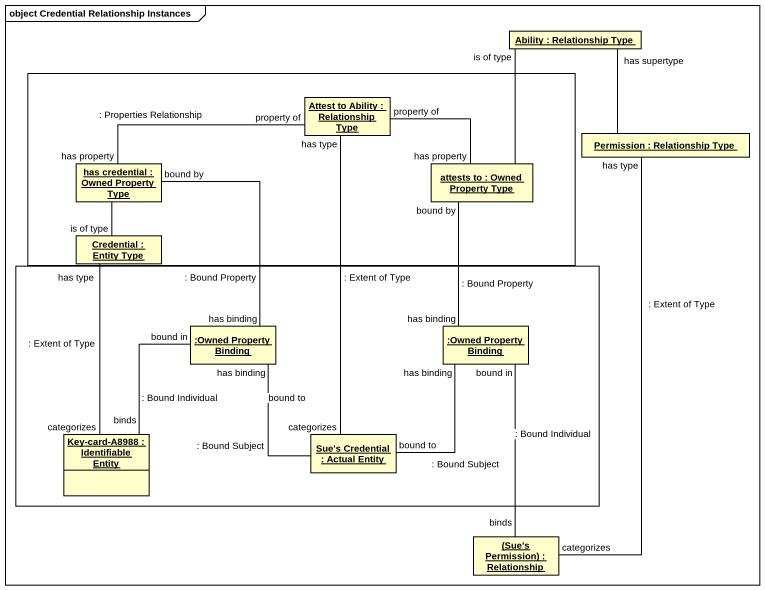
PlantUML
@startuml
mainframe object Credential Relationship Instances
hide circle
hide empty members
object "Ability : Relationship Type" as Ability
rectangle " " as rectangle1 {
  object "Attest to Ability : Relationship Type" as Attest_to_Ability
  object "has credential : Owned Property Type" as has_credential
  object "attests to : Owned Property Type" as attests_to
  object "Credential : Entity Type" as Credential
}
object "Permission : Relationship Type" as Permission
rectangle " " as rectangle2 {
  object ":Owned Property Binding" as Owned_Property_Binding
  object ":Owned Property Binding" as Owned_Property_Binding_2
  object "Key-card-A8988 : Identifiable Entity" as Key_card_A8988
  object "Sue's Credential : Actual Entity" as Sue_s_Credential
}
object "(Sue's Permission) : Relationship" as Sue_s_Permission
Attest_to_Ability -left- has_credential : : Properties Relationship\nproperty of\nhas property
Attest_to_Ability -right- attests_to : property of\nhas property
Attest_to_Ability -- Sue_s_Credential : has type\n: Extent of Type\ncategorizes
Permission -up- Ability : has supertype
Permission -- Sue_s_Permission : has type\n: Extent of Type\ncategorizes
has_credential -- Credential : is of type
has_credential -- Owned_Property_Binding : bound by\n: Bound Property\nhas binding
attests_to -up- Ability : is of type
attests_to -- Owned_Property_Binding_2 : bound by\n: Bound Property\nhas binding
Credential -- Key_card_A8988 : has type\n: Extent of Type\ncategorizes
Owned_Property_Binding -- Key_card_A8988 : bound in\n: Bound Individual\nbinds
Owned_Property_Binding_2 -- Sue_s_Permission : bound in\n: Bound Individual\nbinds
Sue_s_Credential -up- Owned_Property_Binding : has binding\nbound to\n: Bound Subject
Sue_s_Credential -up- Owned_Property_Binding_2 : has binding\nbound to\n: Bound Subject
@enduml
